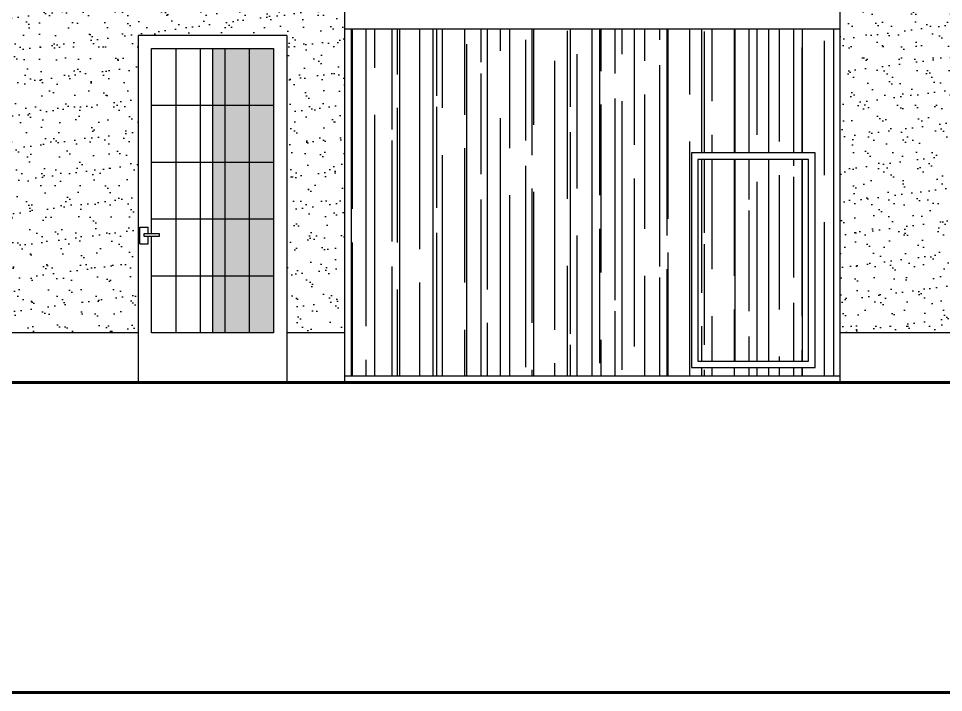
# Model space of a CAD drawing. Header units: millimetres. Extents: x -249630 to 95394, y -188036 to 109963.
# Drawn here: x -93176 to -86174, y 72463 to 77560 of the extents above; entities that cross this region are included whole.
import ezdxf

# ---------------------------------------------------------------- set-up
doc = ezdxf.new("R2010")
doc.units = ezdxf.units.MM
for name, color, linetype in [('04', 4, 'Continuous'), ('Layer1', 2, 'Continuous'), ('Layer2', 8, 'Continuous'), ('SOMBRA', 252, 'Continuous'), ('VEREDA', 1, 'Continuous')]:
    doc.layers.add(name, color=color, linetype=linetype)
doc.layers.add('MUROS', color=6, linetype='Continuous', lineweight=60)
pattern_1 = [(90, (-197986.26, -120703.58), (-254, 558.8), [3810, -508, 1270, -254]), (90, (-198113.26, -120365.76), (-337.82, -254), [762, -83.82, 1524, -190.5]), (90, (-198202.16, -120576.58), (-170.18, 1320.8), [2032, -355.6, 1016, -254])]
pattern_2 = [(37.5, (-230894.77, -124783.75), (-6.00012, 183.52996), [0, -144.78, 0, -161.925, 0, -154.78125]), (7.5, (-230894.77, -124783.75), (168.57123, 268.80941), [0, -78.105, 0, -130.4925, 0, -50.00625]), (327.5, (-231011.93, -124783.75), (296.62214, 0.53894), [0, -47.625, 0, -171.45, 0, -223.8375]), (317.5, (-231011.93, -124783.75), (286.33367, 83.5985), [0, -23.8125, 0, -112.395, 0, -128.5875])]

msp = doc.modelspace()

# ---------------------------------------------------------------- hatches: boundary and pattern name
at = {"layer": 'Layer2'}
h = msp.add_hatch(dxfattribs=at)
h.set_pattern_fill('AR-SAND', color=256, scale=3.75, style=0)
h.set_pattern_definition(pattern_2)
h.paths.add_polyline_path([(-97457.461, 77807.47), (-97457.461, 75182.47), (-92269.961, 75182.47), (-92269.961, 77432.47), (-91144.961, 77432.47), (-91144.961, 75182.47), (-90707.461, 75182.47), (-90707.461, 77807.47), (-92957.461, 77807.47)])
h.paths.add_polyline_path([(-94707.461, 76539.621, -0.67431448), (-94750.901, 76432.185), (-95332.461, 76432.185), (-95332.461, 76449.75, -0.42416003), (-95332.461, 76539.621), (-95332.461, 77432.185), (-94707.461, 77432.185)], flags=16)
h.paths.add_polyline_path([(-94725.609, 76871.83), (-94725.609, 76871.83)], flags=0)
h.paths.add_polyline_path([(-95020.804, 76636.803, -15.781953), (-95021.062, 76647.869, -0.01493878), (-95020.694, 76653.458, 0.26132255), (-95072.585, 76728.081, -0.10904461), (-95112.852, 76731.495), (-95112.852, 76551.626, 0.38531687), (-95020.694, 76635.575, -0.003287)], flags=0)
h.paths.add_polyline_path([(-95012.756, 76951.144, 0.1192455), (-94992.173, 76928.147, -0.08463113), (-95010.849, 76953.528, -0.008142)], flags=0)
h = msp.add_hatch(dxfattribs=at)
h.set_pattern_fill('AR-SAND', color=256, scale=3.75, style=0)
h.set_pattern_definition(pattern_2)
h.paths.add_polyline_path([(-86082.461, 75182.47), (-84707.461, 75182.47), (-84707.461, 77807.47), (-86082.461, 77807.47)])
h.paths.add_polyline_path([(-86082.461, 77807.47), (-86270.046, 77807.47), (-86957.461, 77807.47), (-86957.461, 75182.47), (-86082.461, 75182.47)])
h = msp.add_hatch(dxfattribs=at)
h.set_pattern_fill('AR-RROOF', color=256, scale=10, angle=90, style=0)
h.set_pattern_definition(pattern_1)
h.paths.add_polyline_path([(-88832.461, 77482.47), (-90657.461, 77482.47), (-90657.461, 74857.47), (-88832.461, 74857.47)])
h.paths.add_polyline_path([(-88832.461, 74857.47), (-87007.461, 74857.47), (-87007.461, 77482.47), (-88832.461, 77482.47)])
h.paths.add_polyline_path([(-88082.461, 76544.97), (-87144.961, 76544.97), (-87144.961, 74919.97), (-88082.461, 74919.97)], flags=16)
h.paths.add_polyline_path([(-88032.461, 76494.97), (-87194.961, 76494.97), (-87194.961, 74969.97), (-88032.461, 74969.97)], flags=0)
h.paths.add_polyline_path([(-87194.961, 76494.97), (-88032.461, 76494.97), (-88032.461, 74969.97), (-87194.961, 74969.97)], flags=0)
h = msp.add_hatch(dxfattribs=at)
h.set_pattern_fill('AR-RROOF', color=256, scale=10, angle=90, style=0)
h.set_pattern_definition(pattern_1)
h.paths.add_polyline_path([(-87194.961, 76494.97), (-88032.461, 76494.97), (-88032.461, 74969.97), (-87194.961, 74969.97)])
at = {"layer": 'SOMBRA'}
h = msp.add_hatch(color=252, dxfattribs=at)
h.paths.add_polyline_path([(-91614.961, 77332.47), (-91707.461, 77332.47), (-91707.461, 76902.47), (-91614.961, 76902.47)])
h.paths.add_polyline_path([(-91614.961, 76902.47), (-91707.461, 76902.47), (-91707.461, 76472.47), (-91614.961, 76472.47)])
h.paths.add_polyline_path([(-91614.961, 76472.47), (-91707.461, 76472.47), (-91707.461, 76042.47), (-91614.961, 76042.47)])
h.paths.add_polyline_path([(-91614.961, 76042.47), (-91707.461, 76042.47), (-91707.461, 75612.47), (-91614.961, 75612.47)])
h.paths.add_polyline_path([(-91614.961, 75612.47), (-91707.461, 75612.47), (-91707.461, 75182.47), (-91614.961, 75182.47)])
h.paths.add_polyline_path([(-91429.961, 75612.47), (-91614.961, 75612.47), (-91614.961, 75182.47), (-91429.961, 75182.47)])
h.paths.add_polyline_path([(-91244.961, 75612.47), (-91429.961, 75612.47), (-91429.961, 75182.47), (-91244.961, 75182.47)])
h.paths.add_polyline_path([(-91244.961, 76042.47), (-91429.961, 76042.47), (-91429.961, 75612.47), (-91244.961, 75612.47)])
h.paths.add_polyline_path([(-91429.961, 76042.47), (-91614.961, 76042.47), (-91614.961, 75612.47), (-91429.961, 75612.47)])
h.paths.add_polyline_path([(-91244.961, 76472.47), (-91429.961, 76472.47), (-91429.961, 76042.47), (-91244.961, 76042.47)])
h.paths.add_polyline_path([(-91429.961, 76472.47), (-91614.961, 76472.47), (-91614.961, 76042.47), (-91429.961, 76042.47)])
h.paths.add_polyline_path([(-91244.961, 76902.47), (-91429.961, 76902.47), (-91429.961, 76472.47), (-91244.961, 76472.47)])
h.paths.add_polyline_path([(-91429.961, 76902.47), (-91614.961, 76902.47), (-91614.961, 76472.47), (-91429.961, 76472.47)])
h.paths.add_polyline_path([(-91244.961, 77332.47), (-91429.961, 77332.47), (-91429.961, 76902.47), (-91244.961, 76902.47)])
h.paths.add_polyline_path([(-91429.961, 77332.47), (-91614.961, 77332.47), (-91614.961, 76902.47), (-91429.961, 76902.47)])

# ---------------------------------------------------------------- linework, layer by layer
at = {"layer": '04'}
for points in [[(-90707.461, 77807.47), (-90707.461, 74807.47)], [(-86957.461, 77807.47), (-86957.461, 74807.47)], [(-92269.961, 77432.47), (-92269.961, 74807.47)], [(-91144.961, 77432.47), (-92269.961, 77432.47)], [(-91144.961, 77432.47), (-91144.961, 74807.47)]]:
    msp.add_lwpolyline(points, dxfattribs=at)
at = {"layer": 'Layer1'}
for points in [[(-90707.461, 77482.47), (-86957.461, 77482.47)], [(-88832.461, 74857.47), (-88832.461, 77482.47)], [(-91707.461, 77332.47), (-91707.461, 75182.47)], [(-90707.461, 74857.47), (-86957.461, 74857.47)]]:
    msp.add_lwpolyline(points, dxfattribs=at)
at = {"layer": 'Layer2'}
for points in [[(-92269.961, 75182.47), (-97457.461, 75182.47)], [(-84707.461, 75182.47), (-86957.461, 75182.47)]]:
    msp.add_lwpolyline(points, dxfattribs=at)
at = {"layer": 'MUROS'}
msp.add_lwpolyline([(-100852.68, 72463.418), (-44521.546, 72463.418), (-44521.546, 109963.418), (-100852.68, 109963.418)], close=True, dxfattribs=at)
msp.add_lwpolyline([(-84707.461, 74807.47), (-97457.461, 74807.47)], dxfattribs=at)
at = {"layer": 'SOMBRA'}
msp.add_lwpolyline([(-90707.461, 75182.47), (-91144.961, 75182.47)], dxfattribs=at)
at = {"layer": 'VEREDA'}
for p, q in [((-92169.961, 77332.47), (-91244.961, 77332.47)), ((-92169.961, 75935.495), (-92169.961, 77332.47)), ((-91244.961, 77332.47), (-91244.961, 75182.47)), ((-92257.461, 75982.47), (-92194.961, 75982.47)), ((-92257.461, 75857.47), (-92257.461, 75982.47)), ((-92194.961, 75935.495), (-92194.961, 75982.47)), ((-92225.57, 75935.495), (-92110.57, 75935.495)), ((-92225.57, 75910.495), (-92225.57, 75935.495)), ((-92110.57, 75910.495), (-92225.57, 75910.495)), ((-92194.961, 75857.47), (-92194.961, 75910.495)), ((-92169.961, 75182.47), (-92169.961, 75910.495)), ((-92110.57, 75935.495), (-92110.57, 75910.495)), ((-92257.461, 75857.47), (-92194.961, 75857.47)), ((-91244.961, 75182.47), (-92169.961, 75182.47))]:
    msp.add_line(p, q, dxfattribs=at)
for points in [[(-90657.461, 77482.47), (-90657.461, 74857.47)], [(-87007.461, 77482.47), (-87007.461, 74857.47)], [(-91984.961, 77332.47), (-91984.961, 75182.47)], [(-91799.961, 77332.47), (-91799.961, 75182.47)], [(-91614.961, 77332.47), (-91614.961, 75182.47)], [(-91429.961, 77332.47), (-91429.961, 75182.47)], [(-91244.961, 76902.47), (-92169.961, 76902.47)], [(-91244.961, 76472.47), (-92169.961, 76472.47)], [(-91244.961, 76042.47), (-92169.961, 76042.47)], [(-91244.961, 75612.47), (-92169.961, 75612.47)]]:
    msp.add_lwpolyline(points, dxfattribs=at)
for points in [[(-87144.961, 76544.97), (-88082.461, 76544.97), (-88082.461, 74919.97), (-87144.961, 74919.97)], [(-87194.961, 76494.97), (-88032.461, 76494.97), (-88032.461, 74969.97), (-87194.961, 74969.97)]]:
    msp.add_lwpolyline(points, close=True, dxfattribs=at)

doc.saveas('drawing.dxf')
